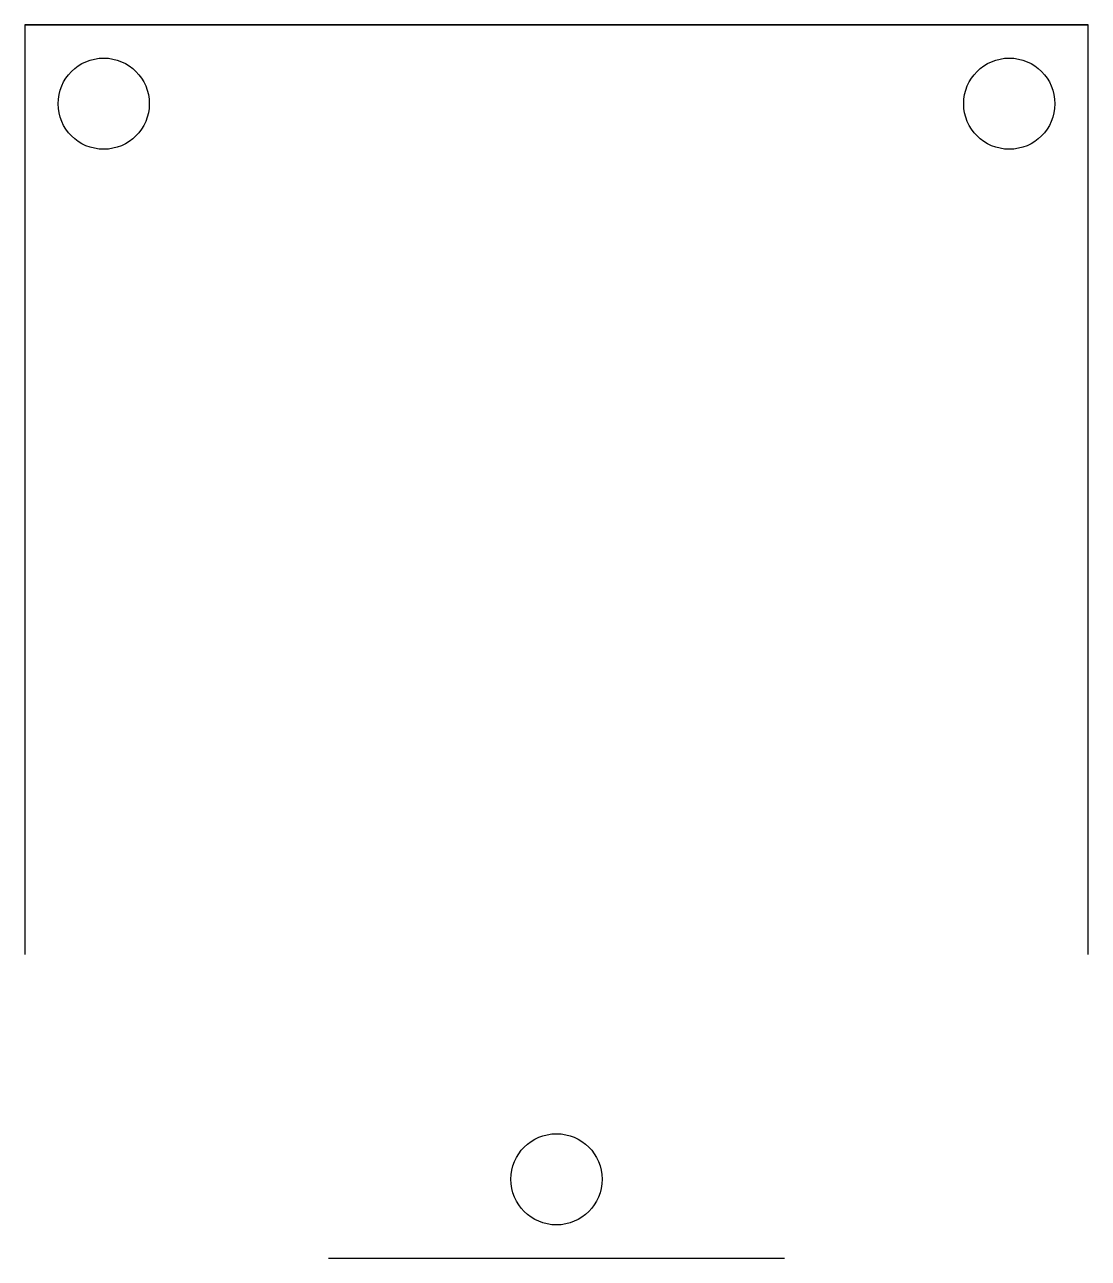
# Model space of a CAD drawing. Header units: millimetres. Extents: x 0 to 35, y 0 to 40.6.
import ezdxf

# ---------------------------------------------------------------- set-up
doc = ezdxf.new("R2010")
doc.units = ezdxf.units.MM

msp = doc.modelspace()

# ---------------------------------------------------------------- linework, layer by layer
for p, q in [((35, 40.6), (0, 40.6)), ((0, 40.6), (0, 10)), ((0, 40.6, -20), (0, 40.6)), ((0, 40.6), (35, 40.6)), ((35, 10), (35, 40.6)), ((10, 0), (25, 0))]:
    msp.add_line(p, q)
at = {"extrusion": (0, 1, 0)}
for p, q in [((2, 40.6, -20), (0, 40.6, -20)), ((6.6, 40.6, -5), (2, 40.6, -5)), ((2, 40.6, -5), (2, 40.6, -20)), ((8.6, 40.6, -20), (6.6, 40.6, -20)), ((6.6, 40.6, -20), (6.6, 40.6, -5)), ((13.2, 40.6, -5), (8.6, 40.6, -5)), ((8.6, 40.6, -5), (8.6, 40.6, -20)), ((15.2, 40.6, -20), (13.2, 40.6, -20)), ((13.2, 40.6, -20), (13.2, 40.6, -5)), ((19.8, 40.6, -5), (15.2, 40.6, -5)), ((15.2, 40.6, -5), (15.2, 40.6, -20)), ((21.8, 40.6, -20), (19.8, 40.6, -20)), ((19.8, 40.6, -20), (19.8, 40.6, -5)), ((26.4, 40.6, -5), (21.8, 40.6, -5)), ((21.8, 40.6, -5), (21.8, 40.6, -20)), ((28.4, 40.6, -20), (26.4, 40.6, -20)), ((26.4, 40.6, -20), (26.4, 40.6, -5)), ((33, 40.6, -5), (28.4, 40.6, -5)), ((28.4, 40.6, -5), (28.4, 40.6, -20)), ((35, 40.6, -20), (33, 40.6, -20)), ((33, 40.6, -20), (33, 40.6, -5)), ((35, 40.6), (35, 40.6, -20))]:
    msp.add_line(p, q, dxfattribs=at)
for centre in [(2.6, 38), (32.4, 38), (17.5, 2.6)]:
    msp.add_circle(centre, 1.5)

doc.saveas('drawing.dxf')
